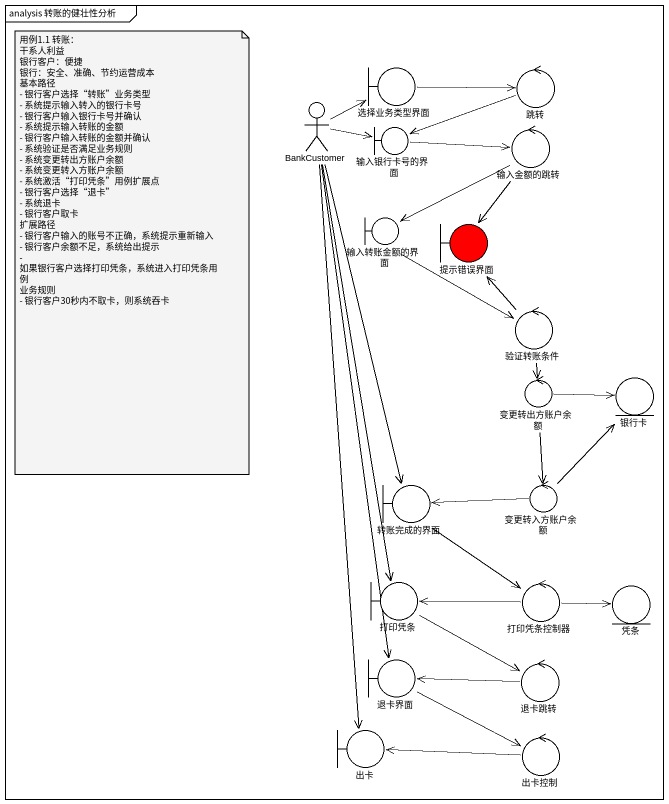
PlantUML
@startuml
mainframe analysis 转账的健壮性分析
actor BankCustomer
boundary 选择业务类型界面
control 跳转
boundary 输入银行卡号的界面
control 输入金额的跳转
boundary 输入转账金额的界面
boundary 提示错误界面 #FF0000
control 验证转账条件
control 变更转出方账户余额
entity 银行卡
boundary 转账完成的界面
control 变更转入方账户余额
boundary 打印凭条
control 打印凭条控制器
entity 凭条
boundary 退卡界面
control 退卡跳转
boundary 出卡
control 出卡控制
BankCustomer -up-> 选择业务类型界面
BankCustomer -right-> 输入银行卡号的界面
BankCustomer --> 转账完成的界面
BankCustomer --> 打印凭条
BankCustomer --> 退卡界面
BankCustomer --> 出卡
选择业务类型界面 -right-> 跳转
跳转 -left-> 输入银行卡号的界面
输入银行卡号的界面 -right-> 输入金额的跳转
输入金额的跳转 --> 输入转账金额的界面
输入金额的跳转 --> 提示错误界面
输入转账金额的界面 --> 验证转账条件
验证转账条件 -up-> 提示错误界面
验证转账条件 --> 变更转出方账户余额
变更转出方账户余额 -right-> 银行卡
变更转出方账户余额 --> 变更转入方账户余额
转账完成的界面 --> 打印凭条控制器
变更转入方账户余额 -up-> 银行卡
变更转入方账户余额 -left-> 转账完成的界面
打印凭条 -right-> 退卡跳转
打印凭条控制器 -left-> 打印凭条
打印凭条控制器 -right-> 凭条
退卡界面 -right-> 出卡控制
退卡跳转 -left-> 退卡界面
出卡控制 -left-> 出卡
note as N1
  用例1.1 转账：
  干系人利益
  银行客户：便捷
  银行：安全、准确、节约运营成本
  基本路径
  - 银行客户选择“转账”业务类型
  - 系统提示输入转入的银行卡号
  - 银行客户输入银行卡号并确认
  - 系统提示输入转账的金额
  - 银行客户输入转账的金额并确认
  - 系统验证是否满足业务规则
  - 系统变更转出方账户余额
  - 系统变更转入方账户余额
  - 系统激活“打印凭条”用例扩展点
  - 银行客户选择“退卡”
  - 系统退卡
  - 银行客户取卡
  扩展路径
  - 银行客户输入的账号不正确，系统提示重新输入
  - 银行客户余额不足，系统给出提示
  - 如果银行客户选择打印凭条，系统进入打印凭条用例
  业务规则
  - 银行客户30秒内不取卡，则系统吞卡
end note
@enduml
